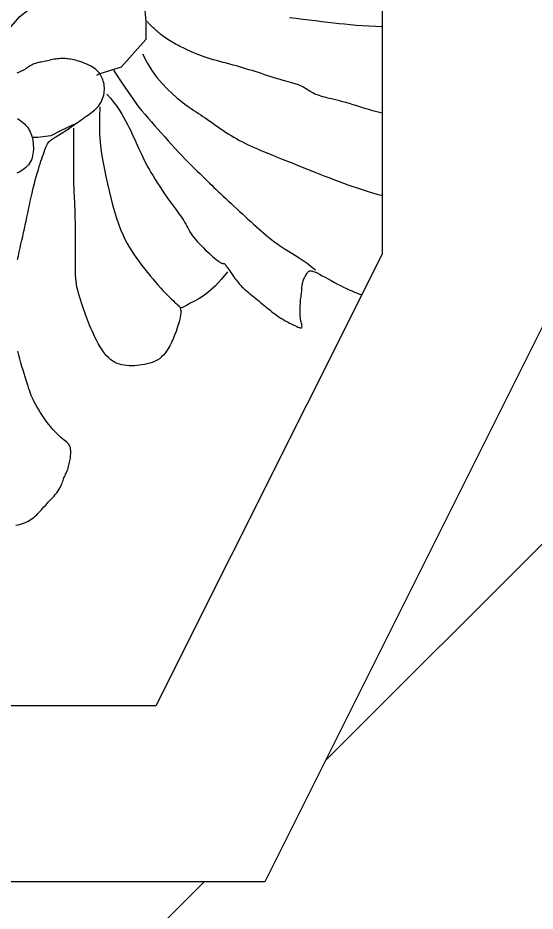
# Model space of a CAD drawing. Extents: x 377 to 3679, y 2766 to 6385.
# Drawn here: x 2144.7 to 2232.9, y 4226 to 4378.4 of the extents above; entities that cross this region are included whole.
import ezdxf

# ---------------------------------------------------------------- set-up
doc = ezdxf.new("R2010")
doc.units = 0
doc.header["$MEASUREMENT"] = 0
for name, color, linetype in [('3', 3, 'CONTINUOUS'), ('7', 7, 'CONTINUOUS'), ('BH', 3, 'CONTINUOUS')]:
    doc.layers.add(name, color=color, linetype=linetype)

msp = doc.modelspace()

# ---------------------------------------------------------------- hatches: boundary and pattern name
at = {"layer": 'BH'}
h = msp.add_hatch(dxfattribs=at)
h.set_pattern_fill('AR-RROOF', color=256, scale=20, angle=45, style=0)
h.set_pattern_definition([(45, (-7283.46, 4749.96), (431.052, 1149.473), [7620, -1016, 2540, -508]), (45, (-6985.3, 5407.3), (-836.96, 118.54), [1524, -167.64, 3048, -381]), (45, (-7409.2, 5234.9), (1627.222, 2108.564), [4064, -711.2, 2032, -508])])
edge = h.paths.add_edge_path()
edge.add_line((2930.74, 4363.05), (2918.14, 4363.05))
edge.add_line((2918.14, 4363.05), (2918.14, 4373.05))
edge.add_line((2918.14, 4373.05), (2250.69, 4373.05))
edge.add_line((2250.69, 4373.05), (2250.69, 4363.05))
edge.add_line((2250.69, 4363.05), (2236.79, 4363.05))
edge.add_line((2236.79, 4363.05), (2236.79, 4331.05))
edge.add_line((2236.79, 4331.05), (2186.79, 4231.05))
edge.add_line((2186.79, 4231.05), (2086.79, 4231.05))
edge.add_line((2086.79, 4231.05), (2036.79, 4331.05))
edge.add_line((2036.79, 4331.05), (2036.79, 4363.05))
edge.add_line((2036.79, 4363.05), (2024.19, 4363.05))
edge.add_line((2024.19, 4363.05), (2024.19, 4373.05))
edge.add_line((2024.19, 4373.05), (1343.33, 4373.05))
edge.add_line((1343.33, 4373.05), (1343.33, 4363.05))
edge.add_line((1343.33, 4363.05), (1330.74, 4363.05))
edge.add_line((1330.74, 4363.05), (1330.74, 3931.05))
edge.add_line((1330.74, 3931.05), (1809.12, 3931.05))
edge.add_arc((1811.61, 3938.34), 7.71, 189.6878, 251.1962, ccw=False)
edge.add_line((1804.01, 3937.05), (1798.01, 4119.14))
edge.add_spline(control_points=[(1798.01, 4119.14), (1798.47, 4138.7), (1818.54, 4148.9), (1828.3, 4158), (1831.77, 4165.8), (1832.33, 4171.05)], knot_values=[0, 0, 0, 0, 23.139492, 45.034725, 81.361054, 81.361054, 81.361054, 81.361054], degree=3, periodic=0)
edge.add_line((1832.33, 4171.05), (1837.56, 4273.44))
edge.add_spline(control_points=[(1837.56, 4273.44), (1836.99, 4274.11), (1835.45, 4274.7), (1834.67, 4276.16), (1834.59, 4276.79)], knot_values=[3.758328, 3.758328, 3.758328, 3.758328, 6.015974, 7.565663, 7.565663, 7.565663, 7.565663], degree=3, periodic=0)
edge.add_spline(control_points=[(1834.59, 4276.79), (1834.57, 4276.94), (1834.56, 4277.14), (1834.58, 4277.34), (1834.59, 4277.38)], knot_values=[3.285569, 3.285569, 3.285569, 3.285569, 3.649238, 3.758328, 3.758328, 3.758328, 3.758328], degree=3, periodic=0)
edge.add_line((1834.59, 4277.38), (1834.59, 4291.05))
edge.add_line((1834.59, 4291.05), (1869.43, 4291.05))
edge.add_line((1869.43, 4291.05), (1869.43, 4277.38))
edge.add_spline(control_points=[(1869.43, 4277.38), (1869.43, 4277.34), (1869.45, 4277.14), (1869.45, 4276.94), (1869.43, 4276.79)], knot_values=[3.285569, 3.285569, 3.285569, 3.285569, 3.394659, 3.758328, 3.758328, 3.758328, 3.758328], degree=3, periodic=0)
edge.add_spline(control_points=[(1869.43, 4276.79), (1869.35, 4276.16), (1868.57, 4274.7), (1867.03, 4274.11), (1866.46, 4273.44)], knot_values=[3.758328, 3.758328, 3.758328, 3.758328, 5.308018, 7.565663, 7.565663, 7.565663, 7.565663], degree=3, periodic=0)
edge.add_line((1866.46, 4273.44), (1871.69, 4171.05))
edge.add_spline(control_points=[(1871.69, 4171.05), (1872.25, 4165.8), (1875.72, 4158), (1885.48, 4148.9), (1905.55, 4138.7), (1906.01, 4119.14)], knot_values=[0, 0, 0, 0, 36.326329, 58.221562, 81.361054, 81.361054, 81.361054, 81.361054], degree=3, periodic=0)
edge.add_line((1906.01, 4119.14), (1900.01, 3937.05))
edge.add_arc((1892.41, 3938.34), 7.71, 288.8038, 350.3122, ccw=False)
edge.add_line((1894.89, 3931.05), (2930.74, 3931.05))
edge.add_line((2930.74, 3931.05), (2930.74, 4363.05))
h.paths.add_polyline_path([(2125.71, 4055.18, -0.075762), (2115.73, 4016.4, -0.19201), (2106.7, 4007.04, -0.571887), (2105.29, 4001.88, -0.657659), (2104.27, 3996.25, -0.575937), (2103.37, 3990.44), (2103.37, 3951.16, 0.284365), (2113.81, 3941.23, -0.082192), (2119.96, 3939.51), (2079.73, 3939.51, -0.082192), (2085.88, 3941.23, 0.284365), (2096.32, 3951.16), (2096.32, 3990.44, -0.575937), (2095.42, 3996.25, -0.657659), (2094.4, 4001.88, -0.571887), (2092.99, 4007.04, -0.19201), (2083.96, 4016.4, -0.075762), (2073.98, 4055.18, -0.061195), (2078.9, 4125.19), (2120.79, 4125.19, -0.061195)], flags=16)
h.paths.add_polyline_path([(2035.58, 4055.18, -0.075762), (2025.6, 4016.4, -0.19201), (2016.57, 4007.04, -0.571887), (2015.16, 4001.88, -0.657659), (2014.14, 3996.25, -0.575937), (2013.25, 3990.44), (2013.25, 3951.16, 0.284365), (2023.68, 3941.23, -0.082192), (2029.83, 3939.51), (1989.6, 3939.51, -0.082192), (1995.75, 3941.23, 0.284365), (2006.19, 3951.16), (2006.19, 3990.44, -0.575937), (2005.29, 3996.25, -0.657659), (2004.27, 4001.88, -0.571887), (2002.87, 4007.04, -0.19201), (1993.83, 4016.4, -0.075762), (1983.85, 4055.18, -0.061195), (1988.77, 4125.19), (2030.67, 4125.19, -0.061195)], flags=16)

# ---------------------------------------------------------------- linework, layer by layer
at = {"layer": '3'}
for points in [[(2129.95, 4366.12), (2136.09, 4370.58), (2139.44, 4372.25), (2145.02, 4378.66), (2150.6, 4383.12), (2155.34, 4384.23), (2158.97, 4384.79), (2161.76, 4384.51), (2165.39, 4382.84), (2166.22, 4380.89), (2166.5, 4377.82), (2166.5, 4374.76), (2162.32, 4370.02), (2158.69, 4368.91), (2158.13, 4368.63)], [(2206.79, 4376.93), (2205.74, 4376.97), (2204.56, 4377.03), (2203.45, 4377.1), (2202.4, 4377.17), (2201.39, 4377.26), (2200.42, 4377.35), (2199.46, 4377.45), (2198.5, 4377.56), (2197.53, 4377.67), (2196.53, 4377.79), (2195.48, 4377.92), (2194.4, 4378.05), (2193.28, 4378.18), (2192.15, 4378.32), (2191, 4378.46)], [(2206.79, 4362.17), (2206.57, 4362.23), (2205.9, 4362.41), (2205.22, 4362.6), (2204.53, 4362.8), (2203.85, 4363.01), (2203.17, 4363.22), (2202.51, 4363.43), (2201.86, 4363.63), (2201.24, 4363.82), (2200.65, 4363.99), (2200.09, 4364.14), (2199.57, 4364.28), (2199.08, 4364.4), (2198.62, 4364.51), (2198.19, 4364.61), (2197.78, 4364.71), (2197.4, 4364.8), (2197.04, 4364.89), (2196.7, 4364.98), (2196.38, 4365.08), (2196.08, 4365.18), (2195.8, 4365.29), (2195.52, 4365.4), (2195.26, 4365.51), (2195.01, 4365.63), (2194.77, 4365.76), (2194.54, 4365.9), (2194.31, 4366.04), (2194.09, 4366.18), (2193.87, 4366.33), (2193.64, 4366.47), (2193.42, 4366.61), (2193.18, 4366.74), (2192.94, 4366.85), (2192.69, 4366.96), (2192.43, 4367.06), (2192.14, 4367.15), (2191.84, 4367.24), (2191.52, 4367.33), (2191.17, 4367.43), (2190.79, 4367.53), (2190.37, 4367.65), (2189.93, 4367.78), (2189.45, 4367.92), (2188.95, 4368.07), (2188.42, 4368.24), (2187.89, 4368.41), (2187.34, 4368.58), (2186.79, 4368.75), (2186.25, 4368.93), (2185.71, 4369.1), (2185.17, 4369.27), (2184.64, 4369.44), (2184.11, 4369.6), (2183.58, 4369.77), (2183.05, 4369.93), (2182.51, 4370.08), (2181.96, 4370.24), (2181.4, 4370.39), (2180.83, 4370.54), (2180.27, 4370.69), (2179.7, 4370.84), (2179.14, 4370.99), (2178.58, 4371.15), (2178.03, 4371.31), (2177.5, 4371.47), (2176.99, 4371.63), (2176.49, 4371.8), (2176.02, 4371.98), (2175.56, 4372.15), (2175.12, 4372.32), (2174.7, 4372.5), (2174.3, 4372.67), (2173.92, 4372.83), (2173.56, 4372.99), (2173.22, 4373.15), (2172.9, 4373.31), (2172.58, 4373.46), (2172.28, 4373.61), (2171.99, 4373.77), (2171.7, 4373.93), (2171.41, 4374.09), (2171.12, 4374.25), (2170.84, 4374.42), (2170.56, 4374.59), (2170.29, 4374.77), (2170.03, 4374.94), (2169.78, 4375.1), (2169.55, 4375.27), (2169.33, 4375.42), (2169.14, 4375.57), (2168.96, 4375.72), (2168.79, 4375.86), (2168.64, 4375.99), (2168.49, 4376.13), (2168.34, 4376.26), (2168.2, 4376.39), (2168.05, 4376.53), (2167.89, 4376.67), (2167.73, 4376.81), (2167.56, 4376.96), (2167.4, 4377.12), (2167.24, 4377.28), (2167.09, 4377.45), (2166.95, 4377.62), (2166.82, 4377.8)], [(2144.66, 4337.21), (2144.8, 4337.86), (2144.95, 4338.53), (2145.09, 4339.19), (2145.24, 4339.85), (2145.38, 4340.51), (2145.53, 4341.16), (2145.67, 4341.81), (2145.82, 4342.46), (2145.96, 4343.12), (2146.11, 4343.78), (2146.25, 4344.46), (2146.39, 4345.14), (2146.54, 4345.82), (2146.68, 4346.51), (2146.83, 4347.19), (2146.97, 4347.87), (2147.12, 4348.53), (2147.27, 4349.18), (2147.42, 4349.8), (2147.58, 4350.41), (2147.74, 4350.98), (2147.89, 4351.54), (2148.05, 4352.07), (2148.2, 4352.58), (2148.36, 4353.06), (2148.51, 4353.53), (2148.65, 4353.98), (2148.79, 4354.41), (2148.93, 4354.82), (2149.06, 4355.21), (2149.19, 4355.57), (2149.31, 4355.91), (2149.43, 4356.22), (2149.55, 4356.49), (2149.66, 4356.74), (2149.78, 4356.95), (2149.89, 4357.12), (2150, 4357.28), (2150.12, 4357.41), (2150.25, 4357.53), (2150.39, 4357.64), (2150.54, 4357.75), (2150.7, 4357.86), (2150.89, 4357.97), (2151.08, 4358.1), (2151.29, 4358.22), (2151.51, 4358.36), (2151.74, 4358.5), (2151.97, 4358.64), (2152.2, 4358.78), (2152.42, 4358.92), (2152.65, 4359.06), (2152.87, 4359.21), (2153.09, 4359.36), (2153.32, 4359.51), (2153.55, 4359.67), (2153.79, 4359.84), (2154.04, 4360.02), (2154.31, 4360.2), (2154.6, 4360.4), (2154.89, 4360.61), (2155.2, 4360.83), (2155.52, 4361.05), (2155.83, 4361.28), (2156.14, 4361.5), (2156.45, 4361.71), (2156.74, 4361.92), (2157.02, 4362.12), (2157.29, 4362.32), (2157.54, 4362.51), (2157.77, 4362.7), (2157.99, 4362.9), (2158.2, 4363.11), (2158.39, 4363.32), (2158.57, 4363.56), (2158.74, 4363.82), (2158.89, 4364.09), (2159.03, 4364.38), (2159.15, 4364.67), (2159.26, 4364.98), (2159.34, 4365.29), (2159.41, 4365.6), (2159.45, 4365.91), (2159.47, 4366.21), (2159.47, 4366.51), (2159.44, 4366.8), (2159.4, 4367.09), (2159.35, 4367.37), (2159.28, 4367.64), (2159.19, 4367.9), (2159.09, 4368.15), (2158.98, 4368.39), (2158.86, 4368.62), (2158.73, 4368.84), (2158.57, 4369.05), (2158.4, 4369.26), (2158.2, 4369.46), (2157.98, 4369.65), (2157.73, 4369.84), (2157.45, 4370.02), (2157.14, 4370.19), (2156.82, 4370.36), (2156.48, 4370.52), (2156.14, 4370.67), (2155.79, 4370.81), (2155.46, 4370.93), (2155.13, 4371.04), (2154.82, 4371.13), (2154.53, 4371.21), (2154.25, 4371.28), (2153.99, 4371.34), (2153.73, 4371.39), (2153.49, 4371.42), (2153.25, 4371.45), (2153.03, 4371.48), (2152.8, 4371.49), (2152.58, 4371.51), (2152.36, 4371.51), (2152.14, 4371.51), (2151.91, 4371.5), (2151.67, 4371.48), (2151.43, 4371.46), (2151.17, 4371.42), (2150.89, 4371.38), (2150.61, 4371.32), (2150.32, 4371.26), (2150.03, 4371.2), (2149.74, 4371.14), (2149.45, 4371.07), (2149.18, 4371.01), (2148.93, 4370.96), (2148.69, 4370.91), (2148.47, 4370.87), (2148.27, 4370.82), (2148.07, 4370.78), (2147.88, 4370.73), (2147.69, 4370.67), (2147.51, 4370.6), (2147.31, 4370.52), (2147.12, 4370.42), (2146.91, 4370.31), (2146.7, 4370.18), (2146.49, 4370.05), (2146.28, 4369.92), (2146.08, 4369.78), (2145.87, 4369.66), (2145.67, 4369.54), (2145.48, 4369.43), (2145.3, 4369.33), (2145.11, 4369.24), (2144.92, 4369.16), (2144.73, 4369.08), (2144.53, 4368.99)], [(2165.96, 4372.31), (2166.73, 4370.8), (2167.56, 4369.46), (2168.42, 4368.27), (2169.3, 4367.22), (2170.17, 4366.31), (2171.02, 4365.52), (2171.81, 4364.83), (2172.54, 4364.25), (2173.19, 4363.75), (2173.75, 4363.33), (2174.26, 4362.97), (2174.71, 4362.66), (2175.12, 4362.39), (2175.51, 4362.14), (2175.88, 4361.89), (2176.26, 4361.64), (2176.64, 4361.38), (2177.04, 4361.1), (2177.45, 4360.81), (2177.87, 4360.51), (2178.3, 4360.2), (2178.74, 4359.89), (2179.19, 4359.58), (2179.65, 4359.27), (2180.11, 4358.96), (2180.58, 4358.67), (2181.06, 4358.37), (2181.54, 4358.09), (2182.03, 4357.81), (2182.52, 4357.54), (2183.01, 4357.28), (2183.5, 4357.03), (2183.99, 4356.79), (2184.49, 4356.55), (2185.01, 4356.32), (2185.56, 4356.08), (2186.13, 4355.84), (2186.75, 4355.58), (2187.42, 4355.31), (2188.15, 4355.01), (2188.94, 4354.69), (2189.78, 4354.35), (2190.67, 4354), (2191.58, 4353.63), (2192.52, 4353.26), (2193.46, 4352.88), (2194.39, 4352.51), (2195.31, 4352.14), (2196.19, 4351.79), (2197.05, 4351.45), (2197.88, 4351.13), (2198.68, 4350.82), (2199.46, 4350.52), (2200.22, 4350.24), (2200.96, 4349.97), (2201.67, 4349.72), (2202.37, 4349.48), (2203.06, 4349.25), (2203.75, 4349.03), (2204.45, 4348.82), (2205.16, 4348.61), (2205.89, 4348.39), (2206.66, 4348.17), (2206.79, 4348.13)], [(2161.04, 4369.53), (2162.34, 4367.53), (2163.43, 4365.89), (2164.35, 4364.58), (2165.13, 4363.52), (2165.8, 4362.66), (2166.39, 4361.94), (2166.94, 4361.31), (2167.47, 4360.71), (2168.02, 4360.1), (2168.58, 4359.46), (2169.16, 4358.81), (2169.74, 4358.15), (2170.33, 4357.48), (2170.91, 4356.83), (2171.5, 4356.18), (2172.08, 4355.56), (2172.65, 4354.96), (2173.2, 4354.38), (2173.74, 4353.83), (2174.27, 4353.3), (2174.78, 4352.8), (2175.27, 4352.32), (2175.73, 4351.87), (2176.18, 4351.44), (2176.59, 4351.03), (2176.99, 4350.64), (2177.38, 4350.26), (2177.75, 4349.89), (2178.13, 4349.52), (2178.5, 4349.16), (2178.89, 4348.79), (2179.29, 4348.41), (2179.71, 4348.01), (2180.15, 4347.6), (2180.6, 4347.18), (2181.06, 4346.75), (2181.54, 4346.32), (2182.02, 4345.88), (2182.5, 4345.43), (2182.98, 4344.99), (2183.46, 4344.56), (2183.94, 4344.12), (2184.41, 4343.69), (2184.88, 4343.27), (2185.34, 4342.86), (2185.79, 4342.46), (2186.23, 4342.07), (2186.67, 4341.69), (2187.1, 4341.33), (2187.52, 4340.98), (2187.94, 4340.64), (2188.37, 4340.31), (2188.81, 4339.98), (2189.28, 4339.65), (2189.76, 4339.32), (2190.28, 4338.99), (2190.83, 4338.65), (2191.41, 4338.29), (2192.03, 4337.91), (2192.67, 4337.51), (2193.34, 4337.06), (2194.03, 4336.58), (2194.74, 4336.05), (2195.47, 4335.47)], [(2159.89, 4365.44), (2160.48, 4364.76), (2161.02, 4364.09), (2161.51, 4363.42), (2161.96, 4362.77), (2162.37, 4362.12), (2162.74, 4361.49), (2163.08, 4360.87), (2163.4, 4360.28), (2163.69, 4359.71), (2163.96, 4359.15), (2164.21, 4358.62), (2164.45, 4358.1), (2164.68, 4357.6), (2164.9, 4357.1), (2165.11, 4356.61), (2165.33, 4356.13), (2165.54, 4355.65), (2165.77, 4355.17), (2166, 4354.68), (2166.24, 4354.19), (2166.5, 4353.68), (2166.78, 4353.16), (2167.08, 4352.62), (2167.4, 4352.06), (2167.75, 4351.48), (2168.13, 4350.88), (2168.52, 4350.26), (2168.92, 4349.65), (2169.33, 4349.04), (2169.73, 4348.44), (2170.13, 4347.86), (2170.52, 4347.31), (2170.89, 4346.8), (2171.24, 4346.32), (2171.57, 4345.86), (2171.89, 4345.44), (2172.18, 4345.03), (2172.45, 4344.65), (2172.7, 4344.28), (2172.92, 4343.93), (2173.13, 4343.59), (2173.32, 4343.25), (2173.5, 4342.92), (2173.67, 4342.6), (2173.85, 4342.27), (2174.04, 4341.94), (2174.25, 4341.62), (2174.48, 4341.28), (2174.74, 4340.94), (2175.03, 4340.59), (2175.33, 4340.25), (2175.66, 4339.9), (2175.99, 4339.56), (2176.33, 4339.22), (2176.66, 4338.89), (2177, 4338.58), (2177.32, 4338.28), (2177.63, 4338), (2177.92, 4337.74), (2178.2, 4337.5), (2178.45, 4337.28), (2178.69, 4337.09), (2178.89, 4336.93), (2179.07, 4336.81), (2179.22, 4336.71), (2179.34, 4336.64), (2179.44, 4336.6), (2179.52, 4336.57), (2179.59, 4336.56), (2179.64, 4336.56), (2179.69, 4336.56), (2179.73, 4336.56), (2179.77, 4336.56), (2179.81, 4336.55), (2179.86, 4336.52), (2179.92, 4336.48), (2179.98, 4336.42), (2180.06, 4336.34), (2180.14, 4336.23), (2180.25, 4336.1), (2180.37, 4335.93), (2180.51, 4335.73), (2180.66, 4335.51), (2180.82, 4335.27), (2180.99, 4335.02), (2181.17, 4334.76), (2181.35, 4334.5), (2181.53, 4334.24), (2181.72, 4333.99), (2181.9, 4333.74), (2182.09, 4333.5), (2182.29, 4333.27), (2182.49, 4333.04), (2182.7, 4332.81), (2182.91, 4332.58), (2183.14, 4332.36), (2183.39, 4332.13), (2183.64, 4331.91), (2183.9, 4331.68), (2184.17, 4331.46), (2184.44, 4331.23), (2184.72, 4331.01), (2185, 4330.78), (2185.28, 4330.56), (2185.55, 4330.33), (2185.82, 4330.11), (2186.1, 4329.88), (2186.37, 4329.66), (2186.63, 4329.44), (2186.9, 4329.22), (2187.17, 4329), (2187.43, 4328.78), (2187.7, 4328.57), (2187.97, 4328.36), (2188.23, 4328.15), (2188.5, 4327.95), (2188.76, 4327.76), (2189.02, 4327.57), (2189.28, 4327.39), (2189.54, 4327.23), (2189.79, 4327.07), (2190.05, 4326.92), (2190.3, 4326.77), (2190.55, 4326.64), (2190.79, 4326.51), (2191.04, 4326.38), (2191.29, 4326.26), (2191.53, 4326.13), (2191.78, 4326.01), (2192.02, 4325.9), (2192.25, 4325.79), (2192.46, 4325.7), (2192.66, 4325.63), (2192.83, 4325.58), (2192.96, 4325.57), (2193.06, 4325.59), (2193.13, 4325.65), (2193.16, 4325.74), (2193.15, 4325.87), (2193.13, 4326.02), (2193.1, 4326.19), (2193.05, 4326.37), (2193, 4326.57), (2192.96, 4326.76), (2192.92, 4326.95), (2192.89, 4327.15), (2192.87, 4327.34), (2192.86, 4327.53), (2192.85, 4327.72), (2192.85, 4327.92), (2192.85, 4328.12), (2192.85, 4328.32), (2192.85, 4328.52), (2192.85, 4328.74), (2192.85, 4328.95), (2192.85, 4329.18), (2192.86, 4329.4), (2192.87, 4329.64), (2192.88, 4329.88), (2192.9, 4330.12), (2192.92, 4330.37), (2192.95, 4330.62), (2192.98, 4330.87), (2193.01, 4331.12), (2193.04, 4331.36), (2193.07, 4331.6), (2193.1, 4331.84), (2193.12, 4332.06), (2193.14, 4332.27), (2193.15, 4332.46), (2193.17, 4332.65), (2193.19, 4332.84), (2193.21, 4333.02), (2193.24, 4333.2), (2193.28, 4333.38), (2193.34, 4333.56), (2193.41, 4333.74), (2193.49, 4333.93), (2193.58, 4334.12), (2193.68, 4334.3), (2193.78, 4334.48), (2193.88, 4334.65), (2193.98, 4334.81), (2194.08, 4334.95), (2194.17, 4335.07), (2194.26, 4335.17), (2194.36, 4335.25), (2194.48, 4335.29), (2194.63, 4335.3), (2194.83, 4335.28), (2195.06, 4335.2), (2195.36, 4335.09), (2195.72, 4334.92), (2196.14, 4334.71), (2196.6, 4334.46), (2197.09, 4334.2), (2197.61, 4333.91), (2198.15, 4333.62), (2198.68, 4333.32), (2199.21, 4333.04), (2199.73, 4332.77), (2200.23, 4332.52), (2200.71, 4332.28), (2201.18, 4332.06), (2201.65, 4331.85), (2202.11, 4331.66), (2202.56, 4331.47), (2203.01, 4331.29), (2203.31, 4331.18)], [(2158.7, 4363.26), (2158.62, 4361.57), (2158.61, 4360.03), (2158.65, 4358.63), (2158.74, 4357.32), (2158.87, 4356.09), (2159.04, 4354.91), (2159.24, 4353.74), (2159.47, 4352.57), (2159.71, 4351.37), (2159.97, 4350.15), (2160.25, 4348.93), (2160.55, 4347.72), (2160.86, 4346.53), (2161.18, 4345.39), (2161.52, 4344.3), (2161.86, 4343.28), (2162.21, 4342.35), (2162.58, 4341.49), (2162.95, 4340.7), (2163.33, 4339.97), (2163.72, 4339.28), (2164.13, 4338.63), (2164.55, 4338), (2164.98, 4337.38), (2165.42, 4336.78), (2165.87, 4336.18), (2166.33, 4335.59), (2166.79, 4335.01), (2167.25, 4334.45), (2167.71, 4333.9), (2168.16, 4333.38), (2168.6, 4332.88), (2169.03, 4332.4), (2169.45, 4331.96), (2169.84, 4331.54), (2170.21, 4331.15), (2170.56, 4330.8), (2170.89, 4330.48), (2171.18, 4330.2), (2171.44, 4329.95), (2171.67, 4329.74), (2171.86, 4329.57), (2172.03, 4329.41), (2172.16, 4329.27), (2172.27, 4329.14), (2172.36, 4329.01), (2172.42, 4328.86), (2172.46, 4328.7), (2172.49, 4328.51), (2172.5, 4328.29), (2172.48, 4328.04), (2172.45, 4327.75), (2172.39, 4327.41), (2172.3, 4327.03), (2172.19, 4326.59), (2172.05, 4326.1), (2171.87, 4325.55), (2171.67, 4324.95), (2171.44, 4324.33), (2171.19, 4323.7), (2170.91, 4323.07), (2170.61, 4322.47), (2170.29, 4321.91), (2169.95, 4321.41), (2169.59, 4320.97), (2169.22, 4320.6), (2168.83, 4320.3), (2168.43, 4320.04), (2168.02, 4319.83), (2167.6, 4319.66), (2167.18, 4319.52), (2166.74, 4319.41), (2166.31, 4319.31), (2165.86, 4319.24), (2165.42, 4319.17), (2164.98, 4319.13), (2164.54, 4319.1), (2164.11, 4319.1), (2163.68, 4319.1), (2163.26, 4319.13), (2162.84, 4319.18), (2162.44, 4319.24), (2162.04, 4319.34), (2161.65, 4319.47), (2161.26, 4319.65), (2160.88, 4319.87), (2160.51, 4320.14), (2160.14, 4320.48), (2159.78, 4320.87), (2159.42, 4321.32), (2159.07, 4321.82), (2158.74, 4322.34), (2158.42, 4322.88), (2158.12, 4323.44), (2157.84, 4323.98), (2157.58, 4324.52), (2157.35, 4325.03), (2157.14, 4325.52), (2156.95, 4325.99), (2156.77, 4326.46), (2156.6, 4326.92), (2156.43, 4327.38), (2156.26, 4327.85), (2156.09, 4328.33), (2155.92, 4328.82), (2155.73, 4329.33), (2155.55, 4329.85), (2155.37, 4330.38), (2155.2, 4330.92), (2155.05, 4331.45), (2154.91, 4331.98), (2154.79, 4332.51), (2154.7, 4333.03), (2154.63, 4333.54), (2154.58, 4334.05), (2154.55, 4334.55), (2154.53, 4335.06), (2154.52, 4335.56), (2154.51, 4336.08), (2154.51, 4336.59), (2154.51, 4337.12), (2154.51, 4337.66), (2154.51, 4338.2), (2154.51, 4338.76), (2154.51, 4339.33), (2154.51, 4339.91), (2154.51, 4340.5), (2154.51, 4341.1), (2154.51, 4341.72), (2154.51, 4342.34), (2154.51, 4342.96), (2154.51, 4343.57), (2154.5, 4344.18), (2154.49, 4344.76), (2154.48, 4345.31), (2154.47, 4345.84), (2154.45, 4346.32), (2154.42, 4346.78), (2154.4, 4347.22), (2154.37, 4347.65), (2154.35, 4348.08), (2154.32, 4348.52), (2154.3, 4348.97), (2154.28, 4349.46), (2154.26, 4349.98), (2154.25, 4350.54), (2154.24, 4351.12), (2154.24, 4351.73), (2154.24, 4352.35), (2154.23, 4352.97), (2154.23, 4353.6), (2154.23, 4354.22), (2154.23, 4354.84), (2154.23, 4355.45), (2154.23, 4356.07), (2154.23, 4356.71), (2154.23, 4357.38), (2154.23, 4358.08), (2154.23, 4358.83), (2154.23, 4359.63)], [(2144.64, 4361.25), (2144.97, 4361.06), (2145.29, 4360.84), (2145.58, 4360.61), (2145.84, 4360.37), (2146.09, 4360.11), (2146.3, 4359.85), (2146.5, 4359.58), (2146.66, 4359.3), (2146.81, 4359.02), (2146.94, 4358.73), (2147.04, 4358.43), (2147.13, 4358.11), (2147.2, 4357.79), (2147.26, 4357.45), (2147.3, 4357.09), (2147.33, 4356.73), (2147.35, 4356.35), (2147.35, 4355.98), (2147.32, 4355.61), (2147.28, 4355.24), (2147.21, 4354.89), (2147.12, 4354.55), (2147.01, 4354.24), (2146.87, 4353.94), (2146.7, 4353.66), (2146.52, 4353.4), (2146.3, 4353.15), (2146.07, 4352.92), (2145.81, 4352.71), (2145.54, 4352.51), (2145.24, 4352.32), (2144.92, 4352.14), (2144.56, 4351.97)], [(2154.23, 4360.27), (2151.99, 4359.15), (2150.32, 4358.32), (2148.09, 4358.04), (2147.25, 4358.04)], [(2180.46, 4335.11), (2179.37, 4333.79), (2178.39, 4332.74), (2177.51, 4331.91), (2176.73, 4331.28), (2176.04, 4330.8), (2175.44, 4330.44), (2174.92, 4330.17), (2174.46, 4329.95), (2174.08, 4329.75), (2173.74, 4329.57), (2173.46, 4329.4), (2173.21, 4329.26), (2172.98, 4329.14), (2172.78, 4329.05), (2172.57, 4329), (2172.37, 4328.98)], [(2144.38, 4291.9), (2144.76, 4291.97), (2145.14, 4292.06), (2145.49, 4292.16), (2145.83, 4292.28), (2146.15, 4292.42), (2146.45, 4292.57), (2146.73, 4292.73), (2147, 4292.91), (2147.25, 4293.09), (2147.48, 4293.28), (2147.71, 4293.47), (2147.92, 4293.67), (2148.12, 4293.87), (2148.31, 4294.07), (2148.51, 4294.29), (2148.72, 4294.51), (2148.93, 4294.75), (2149.16, 4295), (2149.4, 4295.27), (2149.67, 4295.56), (2149.95, 4295.86), (2150.24, 4296.16), (2150.53, 4296.48), (2150.82, 4296.8), (2151.09, 4297.11), (2151.34, 4297.43), (2151.56, 4297.73), (2151.75, 4298.02), (2151.9, 4298.3), (2152.04, 4298.56), (2152.15, 4298.82), (2152.24, 4299.07), (2152.33, 4299.3), (2152.41, 4299.53), (2152.49, 4299.75), (2152.57, 4299.96), (2152.66, 4300.17), (2152.75, 4300.37), (2152.84, 4300.57), (2152.94, 4300.77), (2153.03, 4300.98), (2153.12, 4301.19), (2153.2, 4301.41), (2153.28, 4301.64), (2153.35, 4301.88), (2153.42, 4302.12), (2153.48, 4302.37), (2153.54, 4302.62), (2153.59, 4302.87), (2153.63, 4303.11), (2153.66, 4303.35), (2153.69, 4303.58), (2153.71, 4303.81), (2153.72, 4304.02), (2153.73, 4304.22), (2153.73, 4304.42), (2153.72, 4304.6), (2153.71, 4304.77), (2153.69, 4304.93), (2153.67, 4305.08), (2153.64, 4305.22), (2153.59, 4305.35), (2153.53, 4305.48), (2153.44, 4305.61), (2153.34, 4305.75), (2153.2, 4305.9), (2153.04, 4306.05), (2152.83, 4306.23), (2152.6, 4306.42), (2152.34, 4306.63), (2152.04, 4306.88), (2151.73, 4307.15), (2151.4, 4307.46), (2151.05, 4307.81), (2150.69, 4308.21), (2150.31, 4308.65), (2149.94, 4309.13), (2149.56, 4309.64), (2149.19, 4310.15), (2148.84, 4310.68), (2148.51, 4311.19), (2148.2, 4311.68), (2147.93, 4312.14), (2147.69, 4312.56), (2147.48, 4312.95), (2147.3, 4313.31), (2147.14, 4313.66), (2147, 4314.02), (2146.86, 4314.38), (2146.73, 4314.76), (2146.59, 4315.17), (2146.44, 4315.62), (2146.28, 4316.11), (2146.12, 4316.63), (2145.94, 4317.18), (2145.77, 4317.76), (2145.59, 4318.36), (2145.4, 4318.98), (2145.22, 4319.62), (2145.04, 4320.27), (2144.86, 4320.92), (2144.68, 4321.58)]]:
    msp.add_lwpolyline(points, dxfattribs=at)
at = {"layer": '7'}
for points in [[(2236.79, 4331.05), (2186.79, 4231.05), (2086.79, 4231.05), (2036.79, 4331.05), (2036.79, 4431.05), (2086.79, 4531.05), (2186.79, 4531.05), (2236.79, 4431.05)], [(2206.79, 4338.13), (2168.25, 4261.05), (2105.33, 4261.05), (2066.79, 4338.13), (2066.79, 4423.96), (2105.33, 4501.05), (2168.25, 4501.05), (2206.79, 4423.96)]]:
    msp.add_lwpolyline(points, close=True, dxfattribs=at)

doc.saveas('drawing.dxf')
